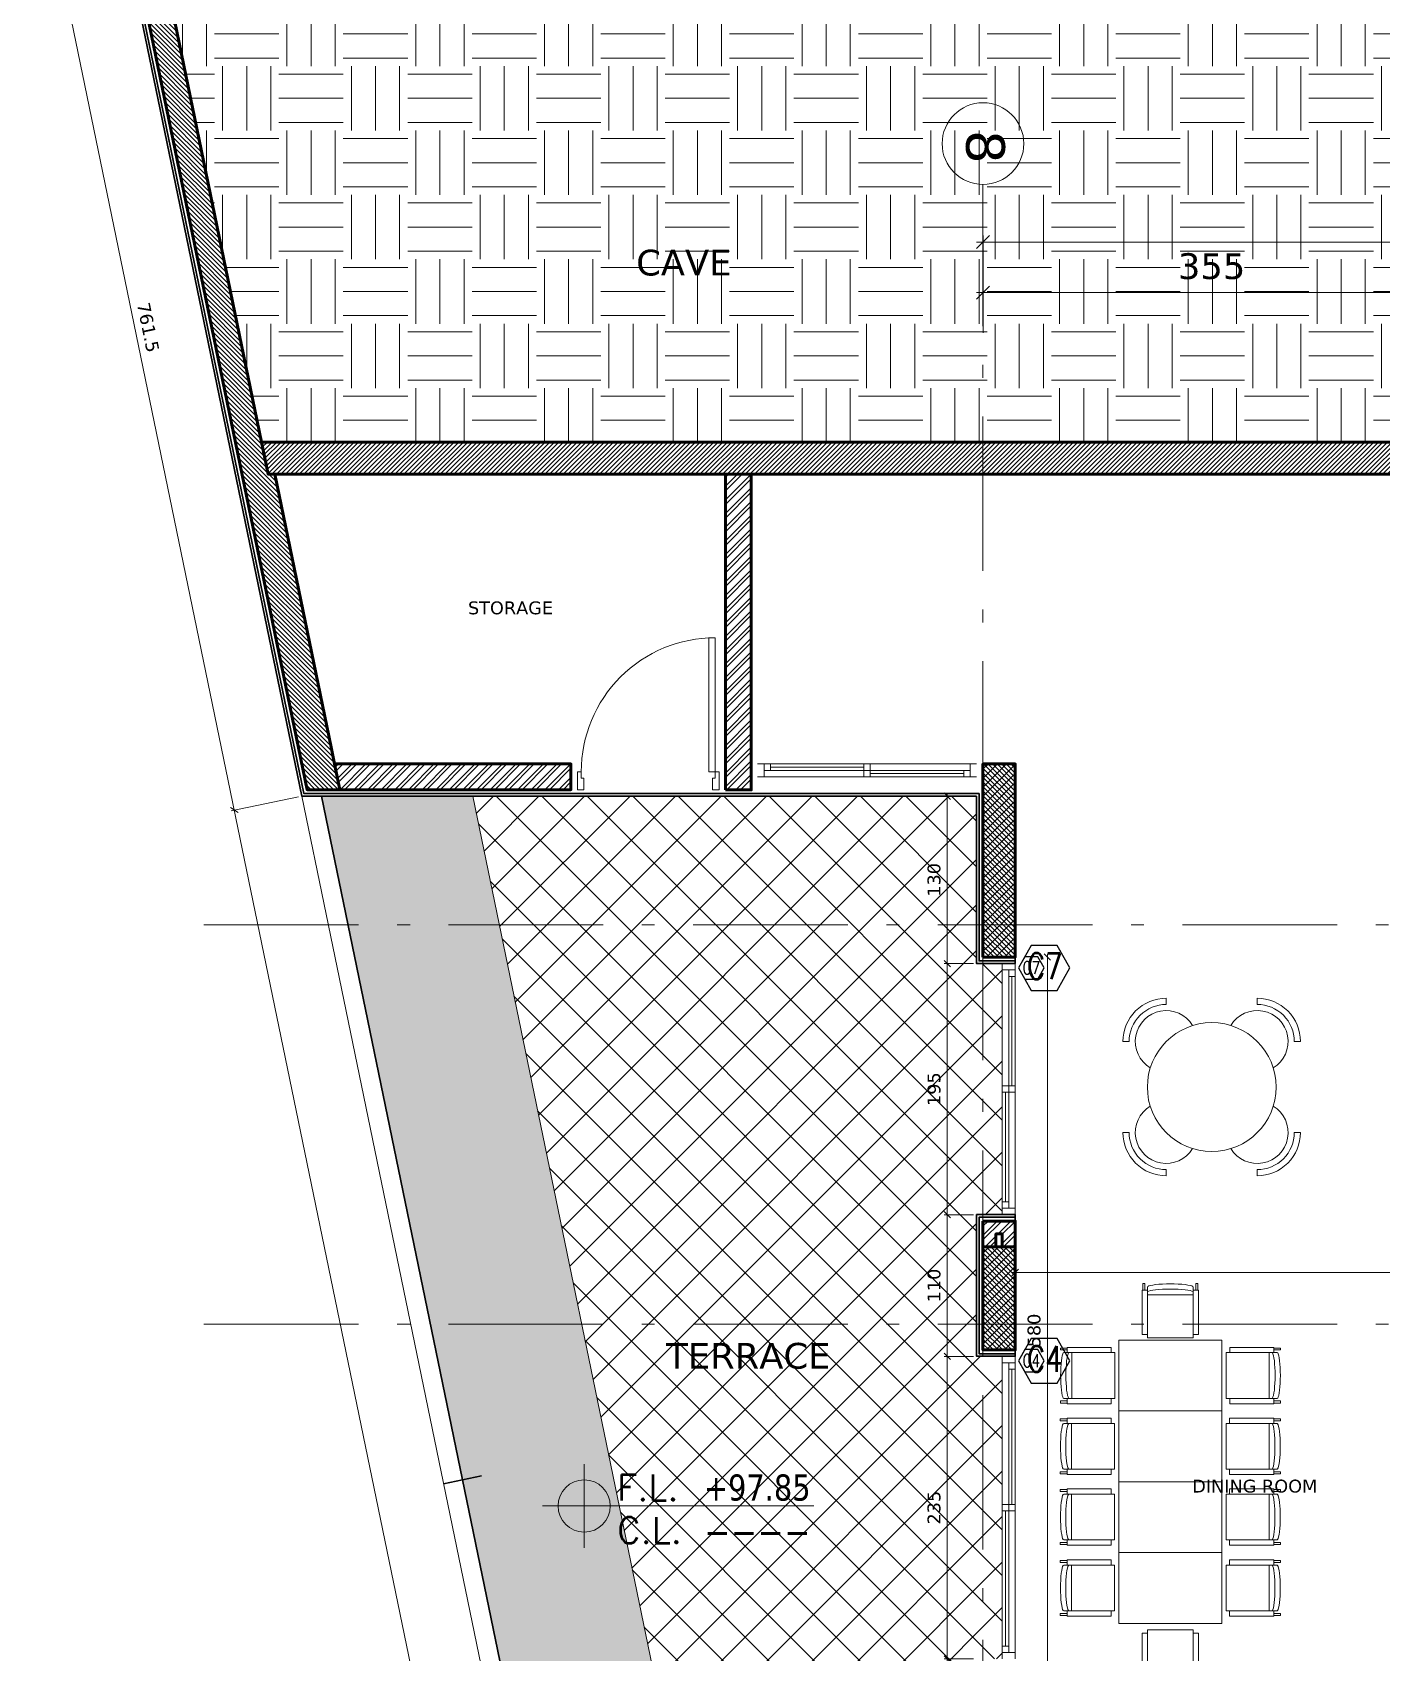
# Model space of a CAD drawing. Header units: inches. Extents: x -48 to 777, y -156 to 510.
# Drawn here: x 483.09 to 493.57, y 248.41 to 260.99 of the extents above; entities that cross this region are included whole.
import ezdxf
from ezdxf.enums import TextEntityAlignment as Align

# ---------------------------------------------------------------- set-up
doc = ezdxf.new("R2010")
doc.units = ezdxf.units.IN
doc.header["$MEASUREMENT"] = 0
doc.linetypes.add('ACAD_ISO10W100', pattern=[18, 12, -3, 0, -3])
doc.linetypes.add('NUHA', pattern=[1.45, 0.75, -0.25, 0.2, -0.25])
doc.layers.get('Defpoints').update_dxf_attribs({"lineweight": 5})
for name, color, linetype, lineweight in [('A-ANNOTATION', 34, 'Continuous', 5), ('A-AXIS ST', 251, 'ACAD_ISO10W100', 5), ('A-DIM', 9, 'Continuous', 5), ('A-DOORS', 38, 'Continuous', 20), ('A-FURN1', 211, 'Continuous', 15), ('A-PILLARS', 1, 'Continuous', 60), ('A-SIGNS1', 20, 'Continuous', 15), ('A-SIGNS2', 30, 'Continuous', 15), ('A-TEXT', 50, 'Continuous', 15), ('A-TILING1', 43, 'Continuous', 9), ('A-WALLS', 7, 'Continuous', 60), ('A-WINDOWS', 4, 'Continuous', 20), ('C-STONE', 42, 'Continuous', 30), ('D-STONE', 52, 'Continuous', 20), ('H-GRASS', 100, 'Continuous', 5), ('H-PILLARS', 61, 'Continuous', 5), ('H-TILING', 54, 'Continuous', 5), ('H-WALLS', 51, 'Continuous', 5)]:
    doc.layers.add(name, color=color, linetype=linetype, lineweight=lineweight)
doc.layers.add('HH-DARK GREY', color=7, linetype='Continuous', lineweight=5, true_color=0x404040)
for name, color, linetype in [('str-col-hatch', 8, 'Continuous'), ('str-COL-TAG-100', 1, 'Continuous'), ('str-COL-TAG-50', 7, 'Continuous'), ('str-columns', 3, 'Continuous'), ('str-walls', 5, 'Continuous')]:
    doc.layers.add(name, color=color, linetype=linetype)
doc.styles.add('ROMAND', font='verdana.ttf')
doc.styles.add('ROMANS', font='romans__.ttf', dxfattribs={"height": 0.14})
doc.dimstyles.new('M-1.100', dxfattribs={"dimtxt": 0.2, "dimasz": 0.1, "dimexe": 0.05, "dimexo": 0.05, "dimgap": 0.1, "dimtad": 1, "dimlfac": 100, "dimrnd": 0.5, "dimzin": 9, "dimdsep": 46, "dimtxsty": 'ROMAND', "dimblk": 'OBLIQUE', "dimcen": 1, "dimdle": 0.05, "dimclrd": 256, "dimclre": 256, "dimclrt": 2, "dimadec": 0, "dimazin": 0, "dimtfac": 0.666667, "dimtmove": 2, "dimatfit": 3, "dimfxl": 0.04, "dimtolj": 1, "dimtzin": 5, "dimlwd": -1, "dimlwe": -1, "dimarcsym": 0})
doc.dimstyles.new('M-1.50', dxfattribs={"dimtxt": 0.1, "dimasz": 0.05, "dimexe": 0.025, "dimexo": 0.025, "dimgap": 0.05, "dimtad": 1, "dimlfac": 100, "dimrnd": 0.5, "dimzin": 9, "dimdsep": 46, "dimtxsty": 'ROMAND', "dimblk": 'OBLIQUE', "dimcen": 1, "dimdle": 0.025, "dimclrd": 256, "dimclre": 256, "dimclrt": 2, "dimadec": 0, "dimazin": 0, "dimtfac": 0.666667, "dimtmove": 2, "dimatfit": 3, "dimfxl": 0.04, "dimtolj": 1, "dimtzin": 5, "dimlwd": -1, "dimlwe": -1, "dimarcsym": 0})
pattern_1 = [(135, (814.254514, -287.210083), (-0.0176776695, -0.0176776695), [])]
pattern_2 = [(135, (-242.491753, -76.210882), (-0.0176776695, -0.0176776695), [])]
pattern_3 = [(45, (-99, 99), (-0.0176776695, 0.0176776695), [])]

# ---------------------------------------------------------------- blocks, each defined once
blk = doc.blocks.new('*U29')
for p, q in [((50, 100), (2300, 100)), ((50, 50), (2300, 50)), ((50, 0), (2300, 0)), ((100, 100), (100, 50)), ((100, 75), (1150, 75)), ((1150, 0), (1150, 100)), ((1200, 0), (1200, 100)), ((1200, 25), (2250, 25)), ((2250, 0), (2250, 50))]:
    blk.add_line(p, q)
for points in [[(0, 100), (50, 100), (50, 0), (0, 0)], [(2350, 100), (2300, 100), (2300, 0), (2350, 0)]]:
    blk.add_lwpolyline(points)
blk = doc.blocks.new('thnyfujgfdfd')
for p, q in [((620.687, 375.694), (620.687, 375.754)), ((620.687, 375.754), (620.705, 375.754)), ((620.705, 375.694), (620.705, 375.754)), ((620.728, 375.723), (620.731, 375.728)), ((620.728, 375.723), (620.728, 375.272)), ((620.731, 375.728), (620.741, 375.733)), ((620.741, 375.733), (620.755, 375.737)), ((620.755, 375.737), (620.776, 375.741)), ((620.776, 375.741), (620.801, 375.745)), ((620.801, 375.745), (620.83, 375.748)), ((620.83, 375.748), (620.862, 375.75)), ((620.862, 375.75), (620.896, 375.751)), ((620.896, 375.751), (620.931, 375.752)), ((620.931, 375.752), (620.966, 375.751)), ((620.966, 375.751), (621.001, 375.75)), ((621.001, 375.75), (621.033, 375.748)), ((621.033, 375.748), (621.062, 375.745)), ((621.062, 375.745), (621.087, 375.741)), ((621.087, 375.741), (621.107, 375.737)), ((621.107, 375.737), (621.122, 375.733)), ((621.122, 375.733), (621.131, 375.728)), ((621.131, 375.728), (621.134, 375.723)), ((621.134, 375.723), (621.134, 375.272)), ((621.158, 375.694), (621.158, 375.754)), ((621.158, 375.754), (621.175, 375.754)), ((621.175, 375.694), (621.175, 375.754)), ((620.681, 375.694), (620.681, 375.302)), ((620.728, 375.694), (620.681, 375.694)), ((620.728, 375.677), (620.731, 375.682)), ((621.134, 375.653), (620.728, 375.653)), ((620.731, 375.682), (620.741, 375.686)), ((620.741, 375.686), (620.755, 375.691)), ((620.755, 375.691), (620.776, 375.695)), ((620.776, 375.695), (620.801, 375.699)), ((620.801, 375.699), (620.83, 375.701)), ((620.83, 375.701), (620.862, 375.704)), ((620.862, 375.704), (620.896, 375.705)), ((620.896, 375.705), (620.931, 375.705)), ((620.931, 375.705), (620.966, 375.705)), ((620.966, 375.705), (621.001, 375.704)), ((621.001, 375.704), (621.033, 375.701)), ((621.033, 375.701), (621.062, 375.699)), ((621.062, 375.699), (621.087, 375.695)), ((621.087, 375.695), (621.107, 375.691)), ((621.107, 375.691), (621.122, 375.686)), ((621.122, 375.686), (621.131, 375.682)), ((621.131, 375.682), (621.134, 375.677)), ((621.181, 375.694), (621.134, 375.694)), ((621.181, 375.694), (621.181, 375.302)), ((620.728, 375.302), (620.681, 375.302)), ((621.181, 375.302), (621.134, 375.302)), ((621.134, 375.272), (620.728, 375.272))]:
    blk.add_line(p, q)
blk = doc.blocks.new('dining 2')
at = {"layer": 'A-FURN1'}
for p, q in [((548.752, 324.792), (548.752, 323.992)), ((549.302, 324.792), (549.302, 323.992)), ((549.852, 324.791), (549.852, 323.991))]:
    blk.add_line(p, q, dxfattribs=at)
blk.add_lwpolyline([(548.202, 323.992), (550.402, 323.992), (550.402, 324.792), (548.202, 324.792)], close=True, dxfattribs=at)
at = {"layer": 'A-FURN1', "extrusion": (0, 0, -1)}
for p, xscale, yscale, zscale, rotation in [((-5.162, -3.537), -0.875000000495533, 0.875000000495533, 0.875000000495533, 7.09352576677702e-10), ((-1092.342, -3.537), 0.875000000495533, 0.875000000495533, 0.875000000495533, 7.093909161536228e-10), ((-6.262, -3.537), -0.875000000495533, 0.875000000495533, 0.875000000495533, 7.09352576677702e-10), ((-876.515, -218.922), -0.8750000004955332, 0.8750000004955332, 0.8750000004955332, 270.0000000007093), ((-222.056, -218.922), 0.8750000004955332, 0.8750000004955332, 0.8750000004955332, 90.00000000070933), ((-5.162, 652.322), 0.875000000495533, 0.875000000495533, 0.875000000495533, 180.0000000007093), ((-1092.342, 652.322), -0.875000000495533, 0.875000000495533, 0.875000000495533, 180.0000000007092), ((-6.262, 652.322), 0.875000000495533, 0.875000000495533, 0.875000000495533, 180.0000000007093), ((-6.812, 652.321), 0.875000000495533, 0.875000000495533, 0.875000000495533, 180.0000000007093)]:
    blk.add_blockref('thnyfujgfdfd', p, dxfattribs=dict(at, xscale=xscale, yscale=yscale, zscale=zscale, rotation=rotation))
at = {"layer": 'A-FURN1', "extrusion": (0, 0, -1), "xscale": -0.875000000495533, "yscale": 0.875000000495533, "zscale": 0.875000000495533}
blk.add_blockref('thnyfujgfdfd', (-6.812, -3.538), dxfattribs=at)
blk = doc.blocks.new('*U57')
for p, q in [((50, 100), (1900, 100)), ((50, 50), (1900, 50)), ((50, 0), (1900, 0)), ((100, 100), (100, 50)), ((100, 75), (950, 75)), ((950, 0), (950, 100)), ((1000, 0), (1000, 100)), ((1000, 25), (1850, 25)), ((1850, 0), (1850, 50))]:
    blk.add_line(p, q)
for points in [[(0, 100), (50, 100), (50, 0), (0, 0)], [(1950, 100), (1900, 100), (1900, 0), (1950, 0)]]:
    blk.add_lwpolyline(points)
blk = doc.blocks.new('*U1232')
at = {"layer": 'A-FURN1', "extrusion": (0, 0, -1)}
blk.add_lwpolyline([(0.238, 0.098), (0.204, 0.064, 0.414214), (-0.204, 0.064), (-0.238, 0.098, -0.414214)], format="xyb", close=True, dxfattribs=at)
blk.add_arc((0, -0.139), 0.24, 346.1135, 193.8865, dxfattribs=at)
blk = doc.blocks.new('*U1233')
at = {"layer": 'C-STONE', "color": 0, "linetype": 'ByBlock', "lineweight": -2}
blk.add_blockref('*U1232', (734.67, 329.509), dxfattribs=at)
for p, rotation in [((734.031, 328.87), 90), ((735.309, 328.87), 270), ((734.67, 328.231), 180)]:
    blk.add_blockref('*U1232', p, dxfattribs=dict(at, rotation=rotation))
blk = doc.blocks.new('GXFHGCGFCD')
at = {"layer": 'A-SIGNS1', "linetype": 'NUHA'}
h = blk.add_hatch(color=256, dxfattribs=at)
h.paths.add_polyline_path([(90.3819, 61.3301), (90.3819, 61.1701), (90.5419, 61.1701, 0.414214)])
h.paths.add_polyline_path([(90.3819, 61.1701), (90.2219, 61.1701, 0.414214), (90.3819, 61.0101)])
at = {"layer": 'A-SIGNS1'}
for p, q in [((90.3819, 60.9141), (90.3819, 61.4261)), ((90.1259, 61.1701), (91.7898, 61.1701))]:
    blk.add_line(p, q, dxfattribs=at)
blk.add_circle((90.3819, 61.1701), 0.16, dxfattribs=at)
blk = doc.blocks.new('DGXFHXFGDFD')
at = {"layer": 'A-SIGNS1'}
blk.add_blockref('GXFHGCGFCD', (0, 0), dxfattribs=at)
at = {"layer": 'A-SIGNS2', "linetype": 'NUHA', "style": 'ROMANS'}
for s, p in [('F.L.', (90.5835, 61.2031)), ('C.L.', (90.5835, 60.9413))]:
    blk.add_text(s, height=0.16, dxfattribs=at).set_placement(p)
at = {"layer": 'A-SIGNS2', "style": 'ROMANS', "width": 0.910135, "flags": 4}
for tag, p, p2 in [('NIV.FINI', (91.1159, 61.2031), (91.7898, 61.2031)), ('NIV.BETON', (91.1159, 60.9413), (91.7898, 60.9413))]:
    blk.add_attdef(tag, text='', height=0.16, dxfattribs=at).set_placement(p, p2, align=Align.FIT)
blk = doc.blocks.new('_Oblique')
at = {"color": 0, "linetype": 'ByBlock', "lineweight": -2}
blk.add_line((-0.5, -0.5), (0.5, 0.5), dxfattribs=at)
blk = doc.blocks.new('*D541')
at = {"layer": 'A-DIM', "transparency": 16777216}
for p, q in [((633.919, 335.179), (637.569, 335.179)), ((633.969, 334.867), (633.969, 335.229)), ((637.519, 334.867), (637.519, 335.229))]:
    blk.add_line(p, q, dxfattribs=at)
at = {"layer": 'Defpoints', "color": 0, "transparency": 16777216}
for p in [(637.519, 335.179), (633.969, 334.817), (637.519, 334.817)]:
    blk.add_point(p, dxfattribs=at)
at = {"layer": 'A-DIM', "transparency": 16777216, "xscale": 0.1, "yscale": 0.1, "zscale": 0.1, "rotation": 180}
blk.add_blockref('_Oblique', (633.969, 335.179), dxfattribs=at)
at = {"layer": 'A-DIM', "transparency": 16777216, "xscale": 0.1, "yscale": 0.1, "zscale": 0.1}
blk.add_blockref('_Oblique', (637.519, 335.179), dxfattribs=at)
at = {"layer": 'A-DIM', "color": 2, "transparency": 16777216, "insert": (635.744, 335.383), "char_height": 0.2, "attachment_point": 5, "style": 'ROMAND'}
blk.add_mtext('\\A1;355', dxfattribs=at)
blk = doc.blocks.new('*D548')
at = {"layer": 'A-DIM', "transparency": 16777216}
for p, q in [((651.669, 335.572), (633.919, 335.572)), ((633.969, 334.867), (633.969, 335.622)), ((651.619, 335.036), (651.619, 335.622))]:
    blk.add_line(p, q, dxfattribs=at)
at = {"layer": 'Defpoints', "color": 0, "transparency": 16777216}
for p in [(633.969, 335.572), (651.619, 334.986), (633.969, 334.817)]:
    blk.add_point(p, dxfattribs=at)
at = {"layer": 'A-DIM', "transparency": 16777216, "xscale": 0.1, "yscale": 0.1, "zscale": 0.1, "rotation": 180}
blk.add_blockref('_Oblique', (633.969, 335.572), dxfattribs=at)
at = {"layer": 'A-DIM', "transparency": 16777216, "xscale": 0.1, "yscale": 0.1, "zscale": 0.1}
blk.add_blockref('_Oblique', (651.619, 335.572), dxfattribs=at)
at = {"layer": 'A-DIM', "color": 2, "transparency": 16777216, "insert": (642.794, 335.776), "char_height": 0.2, "attachment_point": 5, "style": 'ROMAND'}
blk.add_mtext('\\A1;1765', dxfattribs=at)
blk = doc.blocks.new('*D1335')
at = {"layer": 'A-DIM', "transparency": 16777216}
for p, q in [((490.702, 251.359), (499.102, 251.359)), ((490.727, 251.334), (490.727, 251.334))]:
    blk.add_line(p, q, dxfattribs=at)
at = {"layer": 'Defpoints', "color": 0, "transparency": 16777216}
for p in [(490.727, 251.359), (499.077, 251.359), (499.077, 251.359)]:
    blk.add_point(p, dxfattribs=at)
at = {"layer": 'A-DIM', "transparency": 16777216, "xscale": 0.05, "yscale": 0.05, "zscale": 0.05, "rotation": 180}
blk.add_blockref('_Oblique', (490.727, 251.359), dxfattribs=at)
at = {"layer": 'A-DIM', "transparency": 16777216, "xscale": 0.05, "yscale": 0.05, "zscale": 0.05}
blk.add_blockref('_Oblique', (499.077, 251.359), dxfattribs=at)
at = {"layer": 'A-DIM', "color": 2, "transparency": 16777216, "insert": (494.902, 251.461), "char_height": 0.1, "attachment_point": 5, "style": 'ROMAND'}
blk.add_mtext('\\A1;835', dxfattribs=at)
blk = doc.blocks.new('*D1336')
at = {"layer": 'A-DIM', "transparency": 16777216}
blk.add_line((490.977, 253.834), (490.977, 247.984), dxfattribs=at)
at = {"layer": 'Defpoints', "color": 0, "transparency": 16777216}
for p in [(490.977, 253.809), (490.977, 248.009), (490.977, 248.009)]:
    blk.add_point(p, dxfattribs=at)
at = {"layer": 'A-DIM', "transparency": 16777216, "xscale": 0.05, "yscale": 0.05, "zscale": 0.05}
for p, rotation in [((490.977, 253.809), 90), ((490.977, 248.009), 270)]:
    blk.add_blockref('_Oblique', p, dxfattribs=dict(at, rotation=rotation))
at = {"layer": 'A-DIM', "color": 2, "transparency": 16777216, "insert": (490.874, 250.909), "char_height": 0.1, "attachment_point": 5, "rotation": 90, "style": 'ROMAND'}
blk.add_mtext('\\A1;580', dxfattribs=at)
blk = doc.blocks.new('*D1250')
at = {"layer": 'A-DIM', "transparency": 16777216}
for p, q in [((485.162, 255.053), (484.637, 254.945)), ((490.546, 226.424), (484.657, 254.975)), ((491.041, 226.552), (490.517, 226.444))]:
    blk.add_line(p, q, dxfattribs=at)
at = {"layer": 'Defpoints', "color": 0, "transparency": 16777216}
for p in [(485.187, 255.058), (484.662, 254.95), (491.066, 226.557)]:
    blk.add_point(p, dxfattribs=at)
at = {"layer": 'A-DIM', "transparency": 16777216, "xscale": 0.05, "yscale": 0.05, "zscale": 0.05}
for p, rotation in [((484.662, 254.95), 101.6557585089474), ((490.541, 226.449), 281.6557585089474)]:
    blk.add_blockref('_Oblique', p, dxfattribs=dict(at, rotation=rotation))
at = {"layer": 'A-DIM', "color": 2, "transparency": 16777216, "insert": (487.701, 240.72), "char_height": 0.1, "attachment_point": 5, "rotation": 281.6558, "style": 'ROMAND'}
blk.add_mtext('\\A1;2910', dxfattribs=at)
blk = doc.blocks.new('*D1251')
at = {"layer": 'A-DIM', "transparency": 16777216}
for p, q in [((483.624, 262.509), (483.099, 262.401)), ((484.667, 254.926), (483.119, 262.43)), ((485.162, 255.053), (484.637, 254.945))]:
    blk.add_line(p, q, dxfattribs=at)
at = {"layer": 'Defpoints', "color": 0, "transparency": 16777216}
for p in [(483.649, 262.514), (483.124, 262.406), (485.187, 255.058)]:
    blk.add_point(p, dxfattribs=at)
at = {"layer": 'A-DIM', "transparency": 16777216, "xscale": 0.05, "yscale": 0.05, "zscale": 0.05}
for p, rotation in [((483.124, 262.406), 101.6557585089474), ((484.662, 254.95), 281.6557585089474)]:
    blk.add_blockref('_Oblique', p, dxfattribs=dict(at, rotation=rotation))
at = {"layer": 'A-DIM', "color": 2, "transparency": 16777216, "insert": (483.993, 258.698), "char_height": 0.1, "attachment_point": 5, "rotation": 281.6558, "style": 'ROMAND'}
blk.add_mtext('\\A1;761.5', dxfattribs=at)
blk = doc.blocks.new('*D1252')
at = {"layer": 'A-DIM', "transparency": 16777216}
for p, q in [((490.402, 255.058), (490.174, 255.058)), ((490.199, 255.083), (490.199, 253.733)), ((490.402, 253.758), (490.174, 253.758))]:
    blk.add_line(p, q, dxfattribs=at)
at = {"layer": 'Defpoints', "color": 0, "transparency": 16777216}
for p in [(490.427, 255.058), (490.199, 253.758), (490.427, 253.758)]:
    blk.add_point(p, dxfattribs=at)
at = {"layer": 'A-DIM', "transparency": 16777216, "xscale": 0.05, "yscale": 0.05, "zscale": 0.05}
for p, rotation in [((490.199, 255.058), 90), ((490.199, 253.758), 270)]:
    blk.add_blockref('_Oblique', p, dxfattribs=dict(at, rotation=rotation))
at = {"layer": 'A-DIM', "color": 2, "transparency": 16777216, "insert": (490.097, 254.408), "char_height": 0.1, "attachment_point": 5, "rotation": 90, "style": 'ROMAND'}
blk.add_mtext('\\A1;130', dxfattribs=at)
blk = doc.blocks.new('*D1253')
at = {"layer": 'A-DIM', "transparency": 16777216}
for p, q in [((490.199, 253.783), (490.199, 251.783)), ((490.402, 253.758), (490.174, 253.758)), ((490.402, 251.808), (490.174, 251.808))]:
    blk.add_line(p, q, dxfattribs=at)
at = {"layer": 'Defpoints', "color": 0, "transparency": 16777216}
for p in [(490.427, 253.758), (490.199, 251.808), (490.427, 251.808)]:
    blk.add_point(p, dxfattribs=at)
at = {"layer": 'A-DIM', "transparency": 16777216, "xscale": 0.05, "yscale": 0.05, "zscale": 0.05}
for p, rotation in [((490.199, 253.758), 90), ((490.199, 251.808), 270)]:
    blk.add_blockref('_Oblique', p, dxfattribs=dict(at, rotation=rotation))
at = {"layer": 'A-DIM', "color": 2, "transparency": 16777216, "insert": (490.097, 252.783), "char_height": 0.1, "attachment_point": 5, "rotation": 90, "style": 'ROMAND'}
blk.add_mtext('\\A1;195', dxfattribs=at)
blk = doc.blocks.new('*D1254')
at = {"layer": 'A-DIM', "transparency": 16777216}
for p, q in [((490.402, 251.808), (490.174, 251.808)), ((490.199, 251.833), (490.199, 250.683)), ((490.402, 250.708), (490.174, 250.708))]:
    blk.add_line(p, q, dxfattribs=at)
at = {"layer": 'Defpoints', "color": 0, "transparency": 16777216}
for p in [(490.427, 251.808), (490.199, 250.708), (490.427, 250.708)]:
    blk.add_point(p, dxfattribs=at)
at = {"layer": 'A-DIM', "transparency": 16777216, "xscale": 0.05, "yscale": 0.05, "zscale": 0.05}
for p, rotation in [((490.199, 251.808), 90), ((490.199, 250.708), 270)]:
    blk.add_blockref('_Oblique', p, dxfattribs=dict(at, rotation=rotation))
at = {"layer": 'A-DIM', "color": 2, "transparency": 16777216, "insert": (490.097, 251.258), "char_height": 0.1, "attachment_point": 5, "rotation": 90, "style": 'ROMAND'}
blk.add_mtext('\\A1;110', dxfattribs=at)
blk = doc.blocks.new('*D1255')
at = {"layer": 'A-DIM', "transparency": 16777216}
for p, q in [((490.402, 250.708), (490.174, 250.708)), ((490.199, 250.733), (490.199, 248.333)), ((490.402, 248.358), (490.174, 248.358))]:
    blk.add_line(p, q, dxfattribs=at)
at = {"layer": 'Defpoints', "color": 0, "transparency": 16777216}
for p in [(490.427, 250.708), (490.199, 248.358), (490.427, 248.358)]:
    blk.add_point(p, dxfattribs=at)
at = {"layer": 'A-DIM', "transparency": 16777216, "xscale": 0.05, "yscale": 0.05, "zscale": 0.05}
for p, rotation in [((490.199, 250.708), 90), ((490.199, 248.358), 270)]:
    blk.add_blockref('_Oblique', p, dxfattribs=dict(at, rotation=rotation))
at = {"layer": 'A-DIM', "color": 2, "transparency": 16777216, "insert": (490.097, 249.533), "char_height": 0.1, "attachment_point": 5, "rotation": 90, "style": 'ROMAND'}
blk.add_mtext('\\A1;235', dxfattribs=at)
blk = doc.blocks.new('*U1382')
for points in [[(130, -160), (100, -160), (100, -20), (150, -20), (150, -110), (130, -110), (130, -160)], [(1170, -160), (1200, -160), (1200, -20), (1150, -20), (1150, -110), (1170, -110), (1170, -160)], [(180, -1200), (180, -160), (130, -160), (130, -1200)]]:
    blk.add_lwpolyline(points, close=True)
blk.add_arc((130, -160), 1040, 270, 0)
blk = doc.blocks.new('*U1381')
for p, q in [((50, 100), (1650, 100)), ((50, 50), (1650, 50)), ((50, 0), (1650, 0)), ((100, 100), (100, 50)), ((100, 75), (825, 75)), ((825, 0), (825, 100)), ((875, 0), (875, 100)), ((875, 25), (1600, 25)), ((1600, 0), (1600, 50))]:
    blk.add_line(p, q)
for points in [[(0, 100), (50, 100), (50, 0), (0, 0)], [(1700, 100), (1650, 100), (1650, 0), (1700, 0)]]:
    blk.add_lwpolyline(points)
blk = doc.blocks.new('tags')
at = {"layer": 'str-COL-TAG-100', "color": 2}
blk.add_lwpolyline([(0.125, -0.262), (0.325, -0.262), (0.425, -0.088), (0.325, 0.085), (0.125, 0.085), (0.025, -0.088)], close=True, dxfattribs=at)
at = {"layer": 'str-COL-TAG-50', "color": 2}
blk.add_lwpolyline([(0.075, -0.175), (0.175, -0.175), (0.225, -0.088), (0.175, -0.002), (0.075, -0.002), (0.025, -0.088)], close=True, dxfattribs=at)
at = {"layer": 'str-COL-TAG-100', "color": 1, "style": 'ROMANS', "width": 0.699426}
blk.add_attdef('NUMBER', text='', height=0.2, dxfattribs=at).set_placement((0.092, -0.174), (0.368, -0.174), align=Align.FIT)
at = {"layer": 'str-COL-TAG-50', "color": 1, "style": 'ROMANS', "width": 0.697102}
blk.add_attdef('NUMBER', text='', height=0.1, dxfattribs=at).set_placement((0.056, -0.138), (0.194, -0.138), align=Align.FIT)
blk = doc.blocks.new('AXIS')
at = {"layer": 'A-ANNOTATION'}
blk.add_circle((633.96853, 336.33642), 0.31723, dxfattribs=at)
at = {"layer": 'A-AXIS ST', "ltscale": 0.1}
for p, q in [((633.96853, 296.91777), (633.96853, 336.01919)), ((657.61853, 330.26919), (627.81853, 330.26919)), ((657.61853, 327.16933), (627.81853, 327.16933))]:
    blk.add_line(p, q, dxfattribs=at)
at = {"layer": 'A-ANNOTATION', "insert": (634.13847, 338.84375), "char_height": 0.3, "width": 5.0170833, "attachment_point": 1, "rotation": 270, "style": 'ROMAND'}
blk.add_mtext('\\pi2.402;8', dxfattribs=at)
at = {"layer": 'A-DIM'}
for base, p1, p2, picture, middle in [((633.96853, 335.57217), (651.61853, 334.98568), (633.96853, 334.81666), '*D548', (642.79353, 335.77613)), ((637.51853, 335.17924), (633.96853, 334.81666), (637.51853, 334.81666), '*D541', (635.74353, 335.3834))]:
    dim = blk.add_linear_dim(base=base, p1=p1, p2=p2, dimstyle='M-1.100', dxfattribs=at)
    dim.commit()
    dim.dimension.update_dxf_attribs({"geometry": picture, "text_midpoint": middle})

msp = doc.modelspace()

# ---------------------------------------------------------------- hatches: boundary and pattern name
at = {"layer": 'H-GRASS'}
h = msp.add_hatch(dxfattribs=at)
h.set_pattern_fill('AR-SAND', color=256, scale=0.1, angle=270)
h.set_pattern_definition([(307.5, (-242.49175, -76.21088), (0.192682377, 0.006299336), [0, -0.152, 0, -0.17, 0, -0.1625]), (277.5, (-242.49175, -76.21088), (0.28221461, -0.17697767), [0, -0.082, 0, -0.137, 0, -0.0525]), (237.5, (-242.49175, -76.08788), (0.000565905, -0.311414186), [0, -0.05, 0, -0.18, 0, -0.235]), (227.5, (-242.49175, -76.08788), (0.08776756, -0.30061266), [0, -0.025, 0, -0.118, 0, -0.135])])
h.paths.add_polyline_path([(492.26028, 226.70688), (494.22678, 226.70688), (494.22678, 228.55688), (493.72678, 228.55688), (493.72678, 234.70688), (493.72678, 236.20688), (493.72678, 237.10688), (493.72678, 238.60688), (493.72678, 240.30688), (493.72678, 240.90688), (489.19984, 240.90688), (489.19984, 247.06472), (488.16287, 247.06472), (486.51391, 255.05831), (485.3397, 255.05831), (488.82527, 238.16144), (489.89738, 238.16144)])
h.paths.add_polyline_path([(497.57678, 226.70688), (498.32678, 226.70688), (498.32678, 228.55688), (497.57678, 228.55688)])
at = {"layer": 'H-PILLARS'}
h = msp.add_hatch(dxfattribs=at)
h.set_pattern_fill('ANSI31', color=256, scale=0.2, angle=90)
h.set_pattern_definition(pattern_2)
h.paths.add_polyline_path([(485.44129, 255.30831), (485.41449, 255.43819), (484.97715, 257.55828), (484.9261, 257.55827), (484.87452, 257.80831), (483.9059, 262.50387), (483.69753, 262.52402), (485.22728, 255.10831), (485.48254, 255.1083)])
h = msp.add_hatch(dxfattribs=at)
h.set_pattern_fill('ANSI31', color=256, scale=0.2)
h.set_pattern_definition(pattern_3)
h.paths.add_polyline_path([(484.9261, 257.55827), (484.87452, 257.80831), (510.87678, 257.80831), (510.87678, 257.55831), (507.42686, 257.55831), (507.4268, 257.55831), (490.72678, 257.55831), (490.72678, 257.55834)])
h = msp.add_hatch(dxfattribs=at)
h.set_pattern_fill('ANSI31', color=256, scale=0.2, angle=90)
h.set_pattern_definition(pattern_1)
h.paths.add_polyline_path([(490.47678, 253.80845), (490.72678, 253.80845), (490.72678, 255.30827), (490.47678, 255.30827)])
h = msp.add_hatch(dxfattribs=at)
h.set_pattern_fill('ANSI31', color=256, scale=0.2, angle=90)
h.set_pattern_definition(pattern_1)
h.paths.add_polyline_path([(490.47678, 253.80845), (490.72678, 253.80845), (490.72678, 255.30827), (490.47678, 255.30827)])
h = msp.add_hatch(dxfattribs=at)
h.set_pattern_fill('ANSI31', color=256, scale=0.2, angle=90)
h.set_pattern_definition([(135, (814.254514, -290.160084), (-0.0176776695, -0.0176776695), [])])
h.paths.add_polyline_path([(490.47678, 251.55845), (490.72678, 251.55845), (490.72678, 250.75845), (490.47678, 250.75845)])
at = {"layer": 'H-TILING'}
h = msp.add_hatch(dxfattribs=at)
h.set_pattern_fill('ANSI37', color=256, scale=2)
h.set_pattern_definition([(45, (-242.34175, -76.21088), (-0.176776695, 0.176776695), []), (135, (-242.34175, -76.21088), (-0.176776695, -0.176776695), [])])
h.paths.add_polyline_path([(486.51391, 255.05831), (490.42678, 255.05831), (490.42678, 255.0082), (490.42678, 254.76504), (490.42678, 254.95844), (490.42678, 254.95844), (490.42678, 253.75845), (490.62678, 253.75845), (490.62678, 251.80845), (490.42678, 251.80845), (490.42678, 250.70845), (490.62678, 250.70845), (490.62678, 248.35845), (490.42678, 248.35845), (490.42678, 247.25845), (490.92678, 247.25845), (490.92678, 242.00688), (491.27678, 242.00688), (491.27678, 242.55688), (491.27678, 242.55688), (491.27678, 242.71688), (493.72678, 242.71688), (493.72678, 242.55688), (493.72678, 242.55688), (493.72678, 240.90688), (489.19984, 240.90688), (489.19984, 247.06472), (488.16287, 247.06472)])
at = {"layer": 'H-WALLS'}
h = msp.add_hatch(dxfattribs=at)
h.set_pattern_fill('ANSI32', color=256, scale=0.2)
h.paths.add_polyline_path([(488.47678, 255.10692), (488.67678, 255.10692), (488.67678, 257.55831), (488.47678, 257.55831)])
h = msp.add_hatch(dxfattribs=at)
h.set_pattern_fill('ANSI32', color=256, scale=0.2)
h.paths.add_polyline_path([(485.48254, 255.1083), (487.27678, 255.1083), (487.27678, 255.30827), (485.44129, 255.30831)])
h = msp.add_hatch(dxfattribs=at)
h.set_pattern_fill('ANSI32', color=256, scale=0.2)
h.set_pattern_definition([(45, (-242.34175, -76.21088), (-0.0530330086, 0.0530330086), []), (45, (-242.3064, -76.21088), (-0.0530330086, 0.0530330086), [])])
h.paths.add_polyline_path([(490.47678, 251.75845), (490.47678, 251.55845), (490.57678, 251.55845), (490.57678, 251.65845), (490.62678, 251.65845), (490.62678, 251.55845), (490.72678, 251.55845), (490.72678, 251.75845)])
at = {"layer": 'HH-DARK GREY'}
h = msp.add_hatch(dxfattribs=at)
h.set_pattern_fill('EARTH', color=256, scale=2)
h.set_pattern_definition([(0, (-242.49175, -76.2109), (0.5, 0.5), [0.5, -0.5]), (0, (-242.49175, -76.0234), (0.5, 0.5), [0.5, -0.5]), (0, (-242.49175, -75.8359), (0.5, 0.5), [0.5, -0.5]), (90, (-242.42925, -75.7734), (-0.5, 0.5), [0.5, -0.5]), (90, (-242.24175, -75.7734), (-0.5, 0.5), [0.5, -0.5]), (90, (-242.05425, -75.7734), (-0.5, 0.5), [0.5, -0.5])])
h.paths.add_polyline_path([(484.87452, 257.80831), (510.87678, 257.80831), (510.87678, 259.89581), (483.9059, 262.50387)])
at = {"layer": 'str-col-hatch'}
h = msp.add_hatch(dxfattribs=at)
h.set_pattern_fill('ANSI31', color=256, scale=0.4)
h.set_pattern_definition([(45, (-205.65302, 203.099195), (-0.035355339, 0.035355339), [])])
h.paths.add_polyline_path([(490.47678, 255.30844), (490.47678, 253.80844), (490.72678, 253.80844), (490.72678, 255.30844)])
h = msp.add_hatch(dxfattribs=at)
h.set_pattern_fill('ANSI31', color=256, scale=0.4)
h.set_pattern_definition([(45, (-205.65302, 200.0492), (-0.035355339, 0.035355339), [])])
h.paths.add_polyline_path([(490.47678, 251.55845), (490.47678, 250.75845), (490.72678, 250.75845), (490.72678, 251.55845)])
at = {"layer": 'str-walls'}
h = msp.add_hatch(dxfattribs=at)
h.set_pattern_fill('ANSI31', color=256, scale=0.2, angle=90)
h.set_pattern_definition(pattern_2)
h.paths.add_polyline_path([(485.44129, 255.30831), (485.41449, 255.43819), (484.97715, 257.55828), (484.9261, 257.55827), (484.87452, 257.80831), (483.9059, 262.50387), (483.69753, 262.52402), (485.22728, 255.10831), (485.48254, 255.1083)])
h = msp.add_hatch(dxfattribs=at)
h.set_pattern_fill('ANSI31', color=256, scale=0.2)
h.set_pattern_definition(pattern_3)
h.paths.add_polyline_path([(484.9261, 257.55827), (484.87452, 257.80831), (510.87678, 257.80831), (510.87678, 257.55831), (507.42686, 257.55831), (507.4268, 257.55831), (490.72678, 257.55831), (490.72678, 257.55834)])

# ---------------------------------------------------------------- linework, layer by layer
at = {"layer": 'A-DIM'}
msp.add_lwpolyline([(484.71444, 257.5944), (485.22728, 255.10831)], dxfattribs=at)
at = {"layer": 'A-FURN1'}
msp.add_circle((492.25327, 252.79923), 0.5, dxfattribs=at)
at = {"layer": 'A-PILLARS'}
for points in [[(485.44129, 255.30831), (485.41449, 255.43819), (484.97715, 257.55828), (484.9261, 257.55827), (484.87452, 257.80831), (483.9059, 262.50387), (483.69753, 262.52402), (485.22728, 255.10831), (485.48254, 255.1083)], [(484.9261, 257.55827), (484.87452, 257.80831), (510.87678, 257.80831), (510.87678, 257.55831), (507.42686, 257.55831), (507.4268, 257.55831), (490.72678, 257.55831), (490.72678, 257.55834)], [(490.47678, 253.80845), (490.72678, 253.80845), (490.72678, 255.30827), (490.47678, 255.30827)], [(490.47678, 253.80845), (490.72678, 253.80845), (490.72678, 255.30827), (490.47678, 255.30827)], [(490.47678, 251.55845), (490.72678, 251.55845), (490.72678, 250.75845), (490.47678, 250.75845)]]:
    msp.add_lwpolyline(points, close=True, dxfattribs=at)
at = {"layer": 'A-TILING1'}
for points in [[(486.51391, 255.05831), (490.42678, 255.05831), (490.42678, 255.0082), (490.42678, 254.76504), (490.42678, 254.95844), (490.42678, 254.95844), (490.42678, 253.75845), (490.62678, 253.75845), (490.62678, 251.80845), (490.42678, 251.80845), (490.42678, 250.70845), (490.62678, 250.70845), (490.62678, 248.35845)], [(488.16287, 247.06472), (486.51391, 255.05831)]]:
    msp.add_lwpolyline(points, dxfattribs=at)
at = {"layer": 'A-WALLS'}
for points in [[(488.47678, 255.10692), (488.67678, 255.10692), (488.67678, 257.55831), (488.47678, 257.55831)], [(485.48254, 255.1083), (487.27678, 255.1083), (487.27678, 255.30827), (485.44129, 255.30831)]]:
    msp.add_lwpolyline(points, close=True, dxfattribs=at)
at = {"layer": 'A-WALLS', "linetype": 'Continuous'}
msp.add_lwpolyline([(490.47678, 251.75845), (490.47678, 251.55845), (490.57678, 251.55845), (490.57678, 251.65845), (490.62678, 251.65845), (490.62678, 251.55845), (490.72678, 251.55845), (490.72678, 251.75845)], close=True, dxfattribs=at)
at = {"layer": 'C-STONE'}
for p, q in [((490.72678, 253.75845), (490.72678, 253.80845)), ((490.72678, 251.75845), (490.72678, 251.80845)), ((486.58172, 249.77984), (486.28791, 249.71923))]:
    msp.add_line(p, q, dxfattribs=at)
for points in [[(483.64856, 262.51392), (485.18654, 255.05831), (490.42678, 255.05831)], [(490.44678, 255.07831), (485.20284, 255.07831), (483.66815, 262.51796)], [(491.18817, 226.70688), (485.3397, 255.05831)], [(490.42678, 255.05831), (490.42678, 253.75845), (490.72678, 253.75845)], [(490.44678, 255.07831), (490.44678, 253.77845), (490.72678, 253.77845)], [(490.72678, 251.80845), (490.42678, 251.80845), (490.42678, 250.70845), (490.72678, 250.70845), (490.72678, 250.75845)], [(490.72678, 251.78845), (490.44678, 251.78845), (490.44678, 250.72845), (490.72678, 250.72845)]]:
    msp.add_lwpolyline(points, dxfattribs=at)
at = {"layer": 'D-STONE'}
for points in [[(485.18654, 255.05831), (491.45789, 224.65688), (498.47678, 224.65688), (498.47678, 228.55688), (498.32678, 228.55688), (498.32678, 226.70688)], [(498.32678, 226.70688), (491.18817, 226.70688), (485.3397, 255.05831)]]:
    msp.add_lwpolyline(points, dxfattribs=at)
at = {"layer": 'str-columns'}
for points in [[(490.47678, 255.30845), (490.72678, 255.30845), (490.72678, 253.80845), (490.47678, 253.80845)], [(490.47678, 250.75845), (490.72678, 250.75845), (490.72678, 251.55845), (490.47678, 251.55845)]]:
    msp.add_lwpolyline(points, close=True, dxfattribs=at)
at = {"layer": 'str-walls'}
for points in [[(485.44129, 255.30831), (485.41449, 255.43819), (484.97715, 257.55828), (484.9261, 257.55827), (484.87452, 257.80831), (483.9059, 262.50387), (483.69753, 262.52402), (485.22728, 255.10831), (485.48254, 255.1083)], [(484.9261, 257.55827), (484.87452, 257.80831), (510.87678, 257.80831), (510.87678, 257.55831), (507.42686, 257.55831), (507.4268, 257.55831), (490.72678, 257.55831), (490.72678, 257.55834)]]:
    msp.add_lwpolyline(points, close=True, dxfattribs=at)

# ---------------------------------------------------------------- block references
at = {"layer": 'A-DIM'}
msp.add_blockref('AXIS', (-143.49175, -76.21088), dxfattribs=at)
at = {"layer": 'A-DOORS', "xscale": 0.0009999999999906, "yscale": 0.0009999999999906, "zscale": 0.0009999999999906, "rotation": 180}
msp.add_blockref('*U1382', (488.52678, 255.08828), dxfattribs=at)
at = {"layer": 'A-FURN1', "rotation": 90}
msp.add_blockref('dining 2', (816.3246, -299.56739), dxfattribs=at)
at = {"layer": 'A-SIGNS1'}
ref = msp.add_blockref('DGXFHXFGDFD', (372.84772, 172.03136), dxfattribs=dict(at, xscale=1.267200000000003, yscale=1.267200000000003, zscale=1.267200000000003))
ref.add_attrib('NIV.FINI', '+97.85', dxfattribs={"layer": 'A-SIGNS2', "height": 0.202752, "style": 'ROMAND', "width": 0.797031}).set_placement((488.30974, 249.58797), (489.13771, 249.58797), align=Align.FIT)
ref.add_attrib('NIV.BETON', '----', dxfattribs={"layer": 'A-SIGNS2', "height": 0.202752, "style": 'ROMAND', "width": 1.634557}).set_placement((488.30974, 249.2562), (489.13771, 249.2562), align=Align.FIT)
at = {"layer": 'A-WINDOWS', "xscale": 0.0009999999999906004, "yscale": 0.0009999999999906004, "zscale": 0.0009999999999906004}
for name, p, rotation in [('*U1381', (490.42678, 255.30827), 180), ('*U57', (490.72678, 251.80845), 90), ('*U29', (490.72678, 248.35845), 90)]:
    msp.add_blockref(name, p, dxfattribs=dict(at, rotation=rotation))
at = {"layer": 'C-STONE', "rotation": 45}
msp.add_blockref('*U1233', (205.30925, -499.23686), dxfattribs=at)
at = {"layer": 'str-columns'}
ref = msp.add_blockref('tags', (490.72678, 253.81229), dxfattribs=at)
ref.add_attrib('NUMBER', 'C7', dxfattribs={"layer": 'str-COL-TAG-50', "color": 1, "height": 0.1, "style": 'ROMANS', "width": 0.63631}).set_placement((490.78297, 253.67479), (490.92056, 253.67479), align=Align.FIT)
ref.add_attrib('NUMBER', 'C7', dxfattribs={"layer": 'str-COL-TAG-100', "color": 1, "height": 0.2, "style": 'ROMANS', "width": 0.638431}).set_placement((490.81862, 253.63823), (491.09471, 253.63823), align=Align.FIT)
ref = msp.add_blockref('tags', (490.72678, 250.76229), dxfattribs=at)
ref.add_attrib('NUMBER', 'C4', dxfattribs={"layer": 'str-COL-TAG-50', "color": 1, "height": 0.1, "style": 'ROMANS', "width": 0.63631}).set_placement((490.78297, 250.62479), (490.92056, 250.62479), align=Align.FIT)
ref.add_attrib('NUMBER', 'C4', dxfattribs={"layer": 'str-COL-TAG-100', "color": 1, "height": 0.2, "style": 'ROMANS', "width": 0.638431}).set_placement((490.81862, 250.58824), (491.09471, 250.58824), align=Align.FIT)

# ---------------------------------------------------------------- texts
at = {"layer": 'A-TEXT', "style": 'ROMAND'}
msp.add_text('TERRACE', height=0.2, dxfattribs=at).set_placement((488.01704, 250.61227))
for s, insert, char_height, width, attachment_point in [('CAVE ', (487.7833, 259.09752, -99), 0.2, 3.6111291, 7), ('STORAGE', (487.13793, 256.46845), 0.1, 2.4947222, 9), ('DINING ROOM', (493.07322, 249.64848), 0.1, 2.4947222, 9)]:
    msp.add_mtext(s, dxfattribs=dict(at, insert=insert, char_height=char_height, width=width, attachment_point=attachment_point))

# ---------------------------------------------------------------- dimensions: what is measured, and where the dimension line sits
at = {"layer": 'A-DIM'}
for base, p1, p2, angle, picture, middle in [((483.12374, 262.40565), (485.18654, 255.05831), (483.64856, 262.51392), 281.655759, '*D1251', (483.99261, 258.69845)), ((484.66172, 254.95005), (491.06595, 226.55688), (485.18654, 255.05831), 281.655759, '*D1250', (487.70141, 240.71996)), ((490.19869, 253.75845), (490.42678, 255.05831), (490.42676, 253.75845), 90, '*D1252', (490.0966, 254.40838)), ((490.19869, 251.80845), (490.42676, 253.75845), (490.42678, 251.80845), 90, '*D1253', (490.09664, 252.78345)), ((490.97654, 248.00869), (490.97654, 253.80873), (490.97654, 248.00869), 90, '*D1336', (490.87426, 250.90871)), ((490.19869, 250.70845), (490.42678, 251.80845), (490.42678, 250.70845), 90, '*D1254', (490.09664, 251.25845)), ((490.19869, 248.35845), (490.42678, 250.70845), (490.42678, 248.35845), 90, '*D1255', (490.0966, 249.53345))]:
    dim = msp.add_linear_dim(base=base, p1=p1, p2=p2, angle=angle, dimstyle='M-1.50', dxfattribs=at)
    dim.commit()
    dim.dimension.update_dxf_attribs({"geometry": picture, "text_midpoint": middle})
dim = msp.add_linear_dim(base=(499.07678, 251.35868), p1=(490.72678, 251.35868), p2=(499.07678, 251.35868), dimstyle='M-1.50', dxfattribs=at)
dim.commit()
dim.dimension.update_dxf_attribs({"geometry": '*D1335', "text_midpoint": (494.90178, 251.46097)})

doc.saveas('drawing.dxf')
